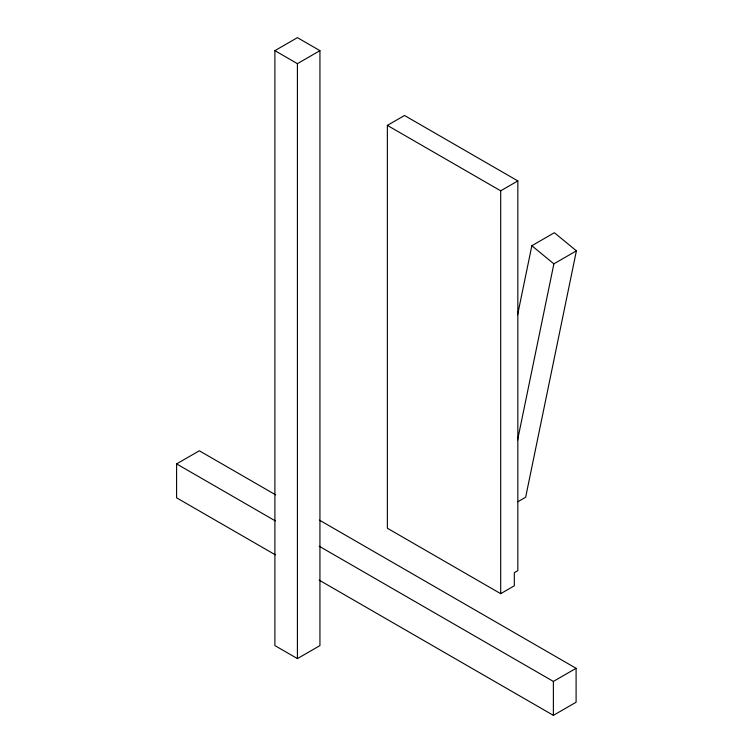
<?xml version="1.0" encoding="UTF-8"?>
<svg xmlns="http://www.w3.org/2000/svg" width="753" height="753" viewBox="0 0 753 753"><rect width="100%" height="100%" fill="white"/><g stroke="black" fill="none" stroke-linecap="round" stroke-linejoin="round"><path stroke-width="1.13" d="M517.612 314.81L531.844 245.723L554.368 232.715L576.403 250.843L525.65 497.253L517.81 501.771M517.593 440.016L553.879 263.851L576.403 250.843M274.892 50.658L297.416 37.65L319.94 50.658L319.94 645.594L297.416 658.602L274.892 645.594L274.892 50.658L297.416 63.657L319.94 50.658M387.362 125.384L404.502 115.491L517.838 180.918L517.838 570.652L514.318 572.685L514.318 585.806L500.689 593.675L387.362 528.239L387.362 125.384L500.689 190.82L517.838 180.918M275.382 554.848L176.597 497.818L176.597 463.895L199.319 450.783L275.692 494.872M319.168 546.207L553.38 681.427L576.101 668.316L576.101 702.229L553.38 715.35L319.168 580.13M319.479 520.154L576.101 668.316M176.597 463.895L275.382 520.925M531.844 245.723L553.879 263.851M553.38 681.427L553.38 715.35M500.689 190.82L500.689 593.675M297.416 63.657L297.416 658.602"/></g></svg>
